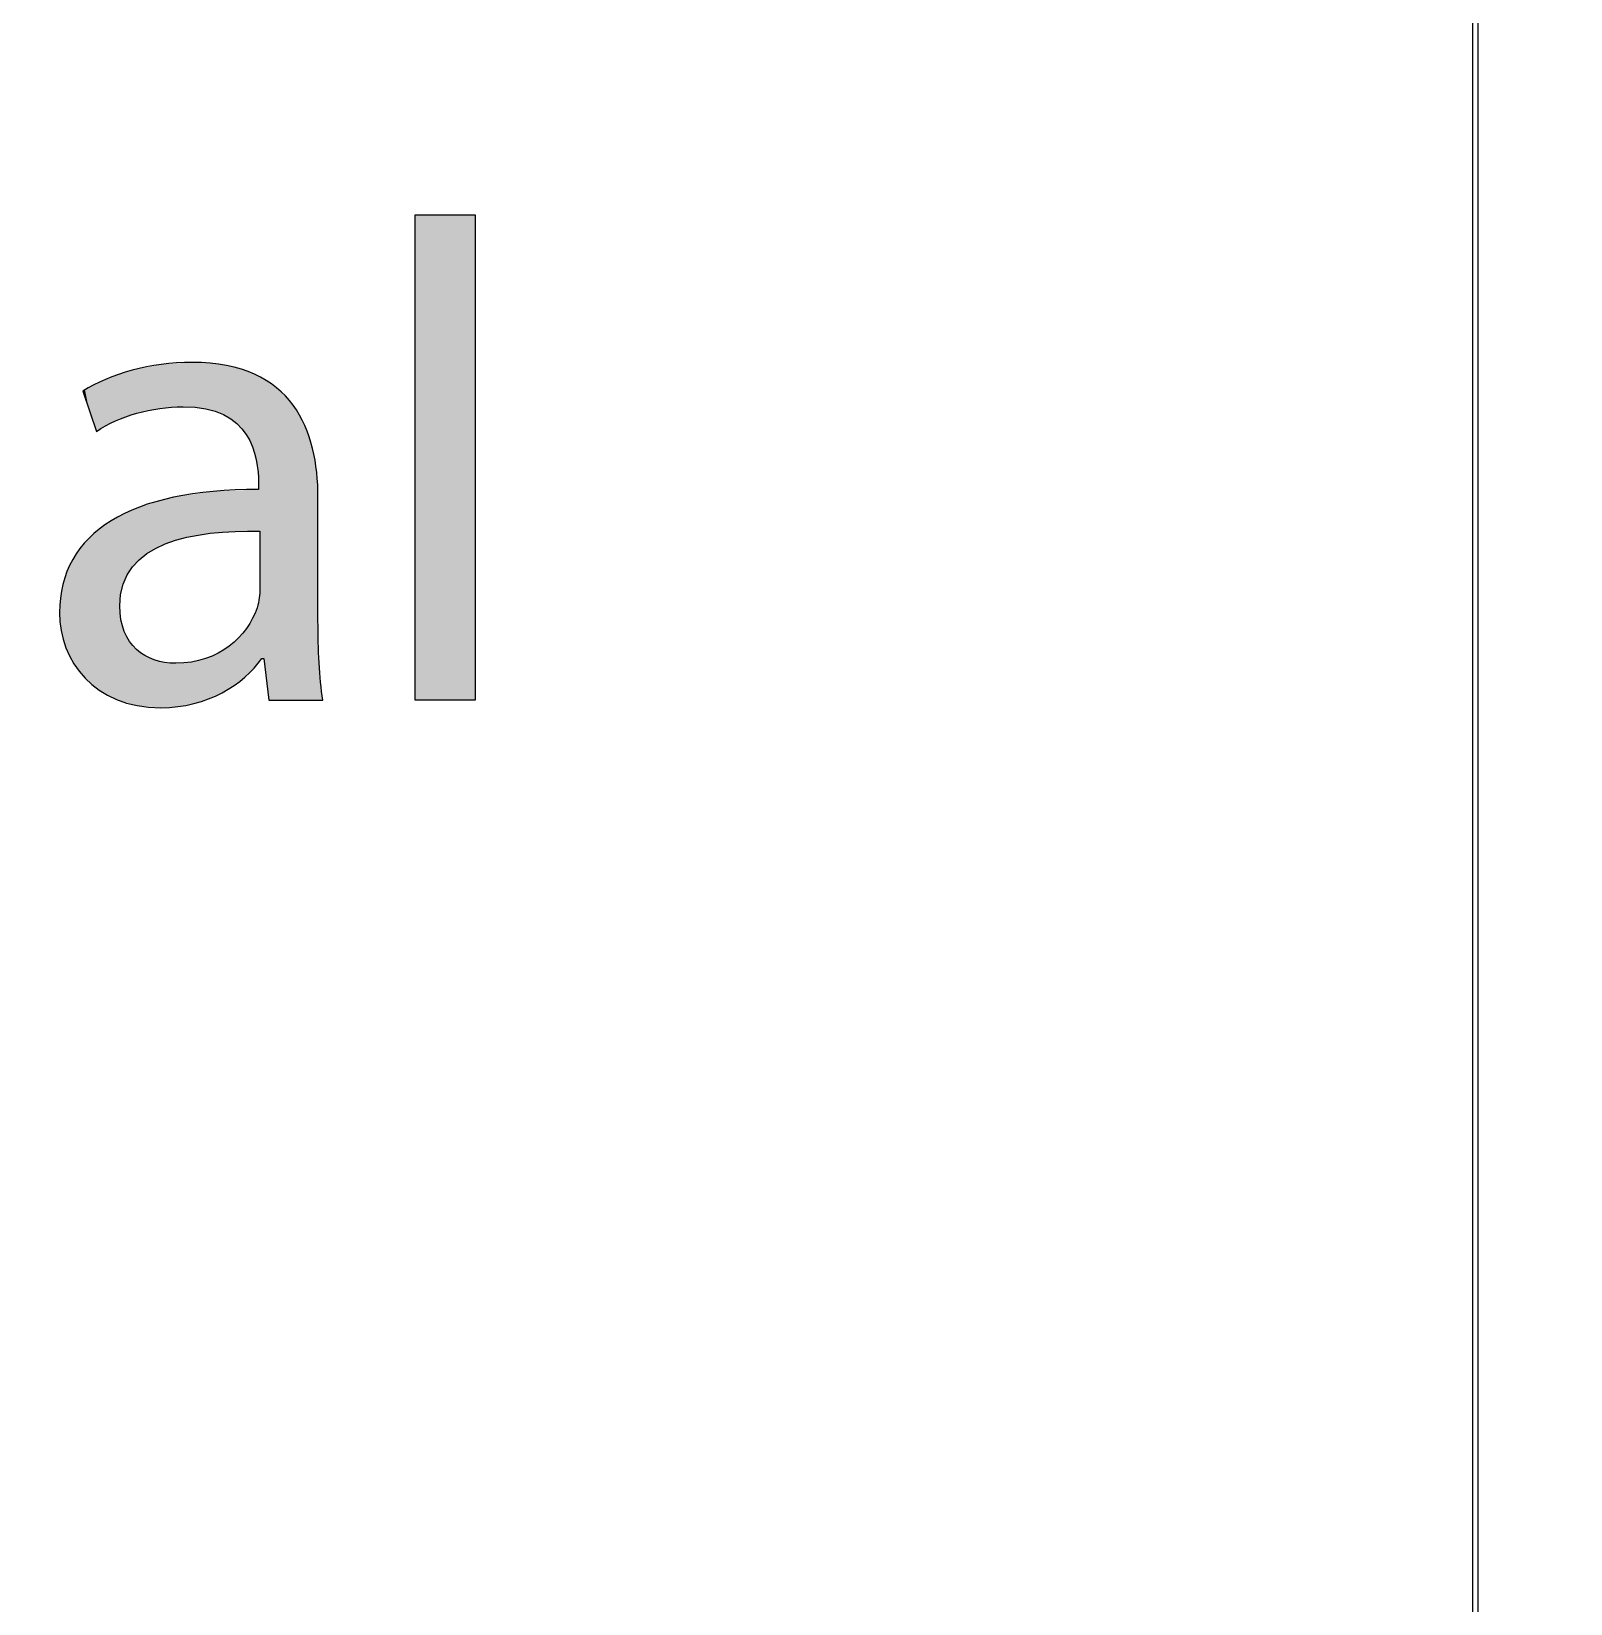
# Model space of a CAD drawing. Extents: x 0 to 360, y -268 to 0.
# Drawn here: x 284.66 to 291.41, y -181.36 to -174.47 of the extents above; entities that cross this region are included whole.
import ezdxf

# ---------------------------------------------------------------- set-up
doc = ezdxf.new("R2010")
doc.units = 0
doc.layers.add('LAYER_1', color=7, linetype='CONTINUOUS')

# ---------------------------------------------------------------- blocks, each defined once
blk = doc.blocks.new('*U273')
at = {"layer": 'LAYER_1', "color": 250}
for points in [[(285.2891, -176.1163), (285.2796, -175.9245), (285.2891, -175.9239)], [(285.2894, -176.1163), (285.2891, -175.9239), (285.2894, -175.9239)], [(285.299, -176.1156), (285.2894, -175.9239), (285.299, -175.9232)], [(285.3225, -176.114), (285.299, -175.9232), (285.3225, -175.9216)], [(285.3246, -176.1142), (285.3225, -175.9216), (285.3246, -175.9215)], [(285.3225, -176.114), (285.3225, -175.9216), (285.3246, -176.1142)], [(285.3377, -176.1153), (285.3246, -175.9215), (285.3377, -175.9206)], [(285.3246, -176.1142), (285.3246, -175.9215), (285.3377, -176.1153)], [(285.3582, -176.1171), (285.3377, -175.9206), (285.3582, -175.9192)], [(285.3377, -176.1153), (285.3377, -175.9206), (285.3582, -176.1171)], [(285.3617, -176.1174), (285.3582, -175.9192), (285.3617, -175.919)], [(285.3582, -176.1171), (285.3582, -175.9192), (285.3617, -176.1174)], [(285.3617, -176.1174), (285.3617, -175.919), (285.369, -176.118)], [(285.369, -176.118), (285.369, -175.9193), (285.3885, -176.1197)], [(285.3885, -176.1197), (285.3885, -175.9202), (285.3901, -176.1198)], [(285.3901, -176.1198), (285.3901, -175.9202), (285.4203, -176.1224)], [(285.4203, -176.1224), (285.4203, -175.9215), (285.4219, -176.1226)], [(285.4219, -176.1226), (285.4219, -175.9216), (285.4337, -176.1265)], [(285.4337, -176.1265), (285.4337, -175.9221), (285.4411, -176.1289)], [(285.4411, -176.1289), (285.4411, -175.9224), (285.4412, -176.129)], [(285.4412, -176.129), (285.4412, -175.9225), (285.4489, -176.1315)], [(285.4489, -176.1315), (285.4489, -175.9236), (285.454, -176.1332)], [(285.454, -176.1332), (285.454, -175.9243), (285.4757, -176.1404)], [(285.006, -176.1865), (284.9819, -175.9936), (285.006, -175.9854)], [(285.0252, -176.1759), (285.006, -175.9854), (285.0252, -175.9788)], [(285.0305, -176.174), (285.0252, -175.9788), (285.0305, -175.977)], [(285.0441, -176.1691), (285.0305, -175.977), (285.0441, -175.9723)], [(285.0454, -176.1686), (285.0441, -175.9723), (285.0454, -175.9719)], [(285.0478, -176.1677), (285.0454, -175.9719), (285.0478, -175.9711)], [(285.0492, -176.1672), (285.0478, -175.9711), (285.0492, -175.9706)], [(285.0555, -176.165), (285.0492, -175.9706), (285.0555, -175.9685)], [(285.0587, -176.1638), (285.0555, -175.9685), (285.0587, -175.9673)], [(285.0639, -176.1619), (285.0587, -175.9673), (285.0639, -175.9656)], [(285.0648, -176.1616), (285.0639, -175.9656), (285.0648, -175.9653)], [(285.0745, -176.1581), (285.0648, -175.9653), (285.0745, -175.9619)], [(285.0761, -176.1575), (285.0745, -175.9619), (285.0761, -175.9614)], [(285.087, -176.1536), (285.0761, -175.9614), (285.087, -175.9577)], [(285.0982, -176.1495), (285.087, -175.9577), (285.0982, -175.9538)], [(285.0996, -176.149), (285.0982, -175.9538), (285.0996, -175.9535)], [(285.1014, -176.1484), (285.0996, -175.9535), (285.1014, -175.9532)], [(285.1174, -176.1426), (285.1014, -175.9532), (285.1174, -175.95)], [(285.1189, -176.142), (285.1174, -175.95), (285.1189, -175.9497)], [(285.1204, -176.1417), (285.1189, -175.9497), (285.1204, -175.9494)], [(285.1286, -176.14), (285.1204, -175.9494), (285.1286, -175.9477)], [(285.13, -176.1397), (285.1286, -175.9477), (285.13, -175.9474)], [(285.1539, -176.1347), (285.13, -175.9474), (285.1539, -175.9426)], [(285.1626, -176.1329), (285.1539, -175.9426), (285.1626, -175.9409)], [(285.1955, -176.1261), (285.1626, -175.9409), (285.1955, -175.9343)], [(285.2011, -176.1249), (285.1955, -175.9343), (285.2011, -175.9332)], [(285.2192, -176.1211), (285.2011, -175.9332), (285.2192, -175.9295)], [(285.2239, -176.1208), (285.2192, -175.9295), (285.2239, -175.9286)], [(285.2263, -176.1206), (285.2239, -175.9286), (285.2263, -175.9281)], [(285.2411, -176.1196), (285.2263, -175.9281), (285.2411, -175.9271)], [(285.2434, -176.1195), (285.2411, -175.9271), (285.2434, -175.927)], [(285.2796, -176.1169), (285.2434, -175.927), (285.2796, -175.9245)], [(285.4757, -176.1404), (285.4757, -175.9273), (285.4928, -176.1461)], [(285.4928, -176.1461), (285.4928, -175.9297), (285.4993, -176.1482)], [(285.4993, -176.1482), (285.4993, -175.9306), (285.5129, -176.1573)], [(285.5129, -176.1573), (285.5129, -175.9326), (285.5242, -176.1648)], [(285.5242, -176.1648), (285.5242, -175.9354), (285.546, -176.1795)], [(285.546, -176.1795), (285.546, -175.9409), (285.5496, -176.1819)], [(285.5496, -176.1819), (285.5496, -175.9418), (285.5574, -176.1871)], [(285.5574, -176.1871), (285.5574, -175.9438), (285.5656, -176.1966)], [(285.5656, -176.1966), (285.5656, -175.9458), (285.5774, -176.2104)], [(285.5774, -176.2104), (285.5774, -175.9488), (285.5931, -176.2286)], [(285.5931, -176.2286), (285.5931, -175.9548), (285.5988, -176.2353)], [(285.5988, -176.2353), (285.5988, -175.957), (285.5998, -176.2373)], [(285.5998, -176.2373), (285.5998, -175.9573), (285.6264, -176.2893)], [(285.6264, -176.2893), (285.6264, -175.9674), (285.6268, -176.2906)], [(285.6268, -176.2906), (285.6268, -175.9676), (285.6337, -176.3144)], [(285.6337, -176.3144), (285.6337, -175.9702), (285.6352, -176.3193)], [(285.6352, -176.3193), (285.6352, -175.9708), (285.6427, -176.345)], [(285.6427, -176.345), (285.6427, -175.9748), (285.6463, -176.3824)], [(285.6463, -176.3824), (285.6463, -175.9767), (285.6525, -176.4468)], [(285.6766, -177.2173), (285.6766, -175.9928), (285.6864, -177.3035)], [(284.8917, -176.0731), (284.8822, -176.0449), (284.8917, -176.04)], [(284.9083, -176.122), (284.8917, -176.04), (284.9083, -176.0315)], [(284.8917, -176.0731), (284.8917, -176.04), (284.9083, -176.122)], [(284.9421, -176.2218), (284.9083, -176.0315), (284.9421, -176.0141)], [(284.9083, -176.122), (284.9083, -176.0315), (284.9421, -176.2218)], [(284.9538, -176.2153), (284.9421, -176.0141), (284.9538, -176.008)], [(284.9542, -176.2151), (284.9538, -176.008), (284.9542, -176.0078)], [(284.9819, -176.1998), (284.9542, -176.0078), (284.9819, -175.9936)], [(285.6864, -177.3035), (285.6864, -175.998), (285.6973, -177.4002)], [(285.1626, -176.7576), (285.1539, -176.5467), (285.1626, -176.5442)], [(285.1955, -176.7379), (285.1626, -176.5442), (285.1955, -176.5347)], [(285.2011, -176.7346), (285.1955, -176.5347), (285.2011, -176.5331)], [(285.2192, -176.7262), (285.2011, -176.5331), (285.2192, -176.5278)], [(285.2239, -176.7241), (285.2192, -176.5278), (285.2239, -176.5265)], [(285.2263, -176.7229), (285.2239, -176.5265), (285.2263, -176.5258)], [(285.2411, -176.7162), (285.2263, -176.5258), (285.2411, -176.5215)], [(285.2434, -176.7151), (285.2411, -176.5215), (285.2434, -176.5209)], [(285.2796, -176.7024), (285.2434, -176.5209), (285.2796, -176.5104)], [(285.2891, -176.6991), (285.2796, -176.5104), (285.2891, -176.509)], [(285.2894, -176.699), (285.2891, -176.509), (285.2894, -176.509)], [(285.299, -176.6964), (285.2894, -176.509), (285.299, -176.5075)], [(285.3225, -176.6902), (285.299, -176.5075), (285.3225, -176.5041)], [(285.3246, -176.6896), (285.3225, -176.5041), (285.3246, -176.5038)], [(285.3377, -176.6861), (285.3246, -176.5038), (285.3377, -176.5018)], [(285.3582, -176.682), (285.3377, -176.5018), (285.3582, -176.4988)], [(285.3617, -176.6813), (285.3582, -176.4988), (285.3617, -176.4983)], [(285.369, -176.6799), (285.3617, -176.4983), (285.369, -176.4972)], [(285.3885, -176.676), (285.369, -176.4972), (285.3885, -176.4943)], [(285.3901, -176.6758), (285.3885, -176.4943), (285.3901, -176.4941)], [(285.4203, -176.6715), (285.3901, -176.4941), (285.4203, -176.4896)], [(285.4219, -176.6713), (285.4203, -176.4896), (285.4219, -176.4894)], [(285.4337, -176.6696), (285.4219, -176.4894), (285.4337, -176.4876)], [(285.4411, -176.6686), (285.4337, -176.4876), (285.4411, -176.4866)], [(285.4412, -176.6686), (285.4411, -176.4866), (285.4412, -176.4865)], [(285.4489, -176.668), (285.4412, -176.4865), (285.4489, -176.4854)], [(285.454, -176.6676), (285.4489, -176.4854), (285.454, -176.4846)], [(285.4757, -176.666), (285.454, -176.4846), (285.4757, -176.4838)], [(285.4928, -176.6647), (285.4757, -176.4838), (285.4928, -176.4831)], [(285.4993, -176.6642), (285.4928, -176.4831), (285.4993, -176.4828)], [(285.5129, -176.6632), (285.4993, -176.4828), (285.5129, -176.4823)], [(285.5242, -176.6623), (285.5129, -176.4823), (285.5242, -176.4819)], [(285.546, -176.6607), (285.5242, -176.4819), (285.546, -176.481)], [(285.5496, -176.6604), (285.546, -176.481), (285.5496, -176.4808)], [(285.5574, -176.6604), (285.5496, -176.4808), (285.5574, -176.4805)], [(285.5656, -176.6603), (285.5574, -176.4805), (285.5656, -176.4802)], [(285.5774, -176.6602), (285.5656, -176.4802), (285.5774, -176.4797)], [(285.5931, -176.6601), (285.5774, -176.4797), (285.5931, -176.4791)], [(285.5988, -176.6601), (285.5931, -176.4791), (285.5988, -176.4789)], [(285.5998, -176.6601), (285.5988, -176.4789), (285.5998, -176.4788)], [(285.6264, -176.6599), (285.5998, -176.4788), (285.6264, -176.4778)], [(285.6268, -176.6599), (285.6264, -176.4778), (285.6268, -176.4778)], [(285.6337, -176.6598), (285.6268, -176.4778), (285.6337, -176.4775)], [(285.6352, -176.6598), (285.6337, -176.4775), (285.6352, -176.4774)], [(285.6427, -176.6598), (285.6352, -176.4774), (285.6427, -176.4771)], [(285.6463, -176.6598), (285.6427, -176.4771), (285.6463, -176.477)], [(285.6525, -176.6597), (285.6463, -176.477), (285.6525, -176.4767)], [(285.006, -177.3844), (284.9819, -176.6306), (285.006, -176.6138)], [(285.0252, -177.3947), (285.006, -176.6138), (285.0252, -176.6033)], [(285.006, -177.3844), (285.006, -176.6138), (285.0252, -177.3947)], [(285.0305, -177.3975), (285.0252, -176.6033), (285.0305, -176.6004)], [(285.0252, -177.3947), (285.0252, -176.6033), (285.0305, -177.3975)], [(285.0441, -177.4015), (285.0305, -176.6004), (285.0441, -176.593)], [(285.0305, -177.3975), (285.0305, -176.6004), (285.0441, -177.4015)], [(285.0454, -176.9689), (285.0441, -176.593), (285.0454, -176.5922)], [(285.0478, -176.9363), (285.0454, -176.5922), (285.0478, -176.5909)], [(285.0492, -176.9304), (285.0478, -176.5909), (285.0492, -176.5901)], [(285.0555, -176.9047), (285.0492, -176.5901), (285.0555, -176.5867)], [(285.0587, -176.8912), (285.0555, -176.5867), (285.0587, -176.585)], [(285.0639, -176.8792), (285.0587, -176.585), (285.0639, -176.5821)], [(285.0648, -176.8772), (285.0639, -176.5821), (285.0648, -176.5816)], [(285.0745, -176.8549), (285.0648, -176.5816), (285.0745, -176.5775)], [(285.0761, -176.8511), (285.0745, -176.5775), (285.0761, -176.5768)], [(285.087, -176.8347), (285.0761, -176.5768), (285.087, -176.5721)], [(285.0982, -176.8178), (285.087, -176.5721), (285.0982, -176.5673)], [(285.0996, -176.8156), (285.0982, -176.5673), (285.0996, -176.5667)], [(285.1014, -176.8138), (285.0996, -176.5667), (285.1014, -176.5659)], [(285.1174, -176.7966), (285.1014, -176.5659), (285.1174, -176.559)], [(285.1189, -176.795), (285.1174, -176.559), (285.1189, -176.5584)], [(285.1204, -176.7934), (285.1189, -176.5584), (285.1204, -176.5578)], [(285.1286, -176.7846), (285.1204, -176.5578), (285.1286, -176.5542)], [(285.13, -176.7835), (285.1286, -176.5542), (285.13, -176.5536)], [(285.1539, -176.7645), (285.13, -176.5536), (285.1539, -176.5467)], [(284.9421, -177.3463), (284.9083, -176.6906), (284.9421, -176.6606)], [(284.9538, -177.3562), (284.9421, -176.6606), (284.9538, -176.6502)], [(284.9421, -177.3463), (284.9421, -176.6606), (284.9538, -177.3562)], [(284.9542, -177.3566), (284.9538, -176.6502), (284.9542, -176.6499)], [(284.9538, -177.3562), (284.9538, -176.6502), (284.9542, -177.3566)], [(284.9819, -177.3714), (284.9542, -176.6499), (284.9819, -176.6306)], [(284.9542, -177.3566), (284.9542, -176.6499), (284.9819, -177.3714)], [(284.9819, -177.3714), (284.9819, -176.6306), (285.006, -177.3844)], [(284.8696, -177.2747), (284.843, -176.7754), (284.8696, -176.7351)], [(284.8822, -177.2911), (284.8696, -176.7351), (284.8822, -176.7206)], [(284.8696, -177.2747), (284.8696, -176.7351), (284.8822, -177.2911)], [(284.8917, -177.3034), (284.8822, -176.7206), (284.8917, -176.7097)], [(284.8822, -177.2911), (284.8822, -176.7206), (284.8917, -177.3034)], [(284.9083, -177.3175), (284.8917, -176.7097), (284.9083, -176.6906)], [(284.8917, -177.3034), (284.8917, -176.7097), (284.9083, -177.3175)], [(284.9083, -177.3175), (284.9083, -176.6906), (284.9421, -177.3463)], [(284.8376, -177.2296), (284.8126, -176.836), (284.8376, -176.7836)], [(284.843, -177.2405), (284.8376, -176.7836), (284.843, -176.7754)], [(284.8376, -177.2296), (284.8376, -176.7836), (284.843, -177.2405)], [(284.843, -177.2405), (284.843, -176.7754), (284.8696, -177.2747)], [(284.8082, -177.17), (284.7947, -176.8924), (284.8082, -176.8501)], [(284.8126, -177.1791), (284.8082, -176.8501), (284.8126, -176.836)], [(284.8082, -177.17), (284.8082, -176.8501), (284.8126, -177.1791)], [(284.8126, -177.1791), (284.8126, -176.836), (284.8376, -177.2296)], [(284.7838, -177.057), (284.7802, -177.0164), (284.7838, -176.9525)], [(284.7872, -177.0946), (284.7838, -176.9525), (284.7872, -176.9338)], [(284.7838, -177.057), (284.7838, -176.9525), (284.7872, -177.0946)], [(284.7947, -177.1215), (284.7872, -176.9338), (284.7947, -176.8924)], [(284.7872, -177.0946), (284.7872, -176.9338), (284.7947, -177.1215)], [(284.7947, -177.1215), (284.7947, -176.8924), (284.8082, -177.17)], [(285.6559, -177.2319), (285.6525, -176.9667), (285.6559, -176.9512)], [(285.6587, -177.2284), (285.6559, -176.9512), (285.6587, -176.9115)], [(285.0441, -177.4015), (285.0441, -176.9864), (285.0454, -177.4019)], [(285.0454, -177.4019), (285.0454, -177.0179), (285.0478, -177.4026)], [(285.6337, -177.2593), (285.6268, -177.0411), (285.6337, -177.0249)], [(285.6352, -177.2575), (285.6337, -177.0249), (285.6352, -177.0215)], [(285.6427, -177.2482), (285.6352, -177.0215), (285.6427, -177.0039)], [(285.6463, -177.2437), (285.6427, -177.0039), (285.6463, -176.9954)], [(285.6525, -177.236), (285.6463, -176.9954), (285.6525, -176.9667)], [(285.0478, -177.4026), (285.0478, -177.0365), (285.0492, -177.403)], [(285.0492, -177.403), (285.0492, -177.0472), (285.0555, -177.4048)], [(285.0555, -177.4048), (285.0555, -177.0743), (285.0587, -177.4057)], [(285.0587, -177.4057), (285.0587, -177.0838), (285.0639, -177.4073)], [(285.5931, -177.2991), (285.5774, -177.1121), (285.5931, -177.0933)], [(285.5988, -177.2935), (285.5931, -177.0933), (285.5988, -177.0864)], [(285.5998, -177.2925), (285.5988, -177.0864), (285.5998, -177.0852)], [(285.6264, -177.2665), (285.5998, -177.0852), (285.6264, -177.0418)], [(285.6268, -177.2661), (285.6264, -177.0418), (285.6268, -177.0411)], [(285.0639, -177.4073), (285.0639, -177.0992), (285.0648, -177.4075)], [(285.0648, -177.4075), (285.0648, -177.1011), (285.0745, -177.4104)], [(285.0745, -177.4104), (285.0745, -177.1219), (285.0761, -177.4109)], [(285.0761, -177.4109), (285.0761, -177.1247), (285.087, -177.414)], [(285.087, -177.414), (285.087, -177.1426), (285.0982, -177.4173)], [(285.0982, -177.4173), (285.0982, -177.157), (285.0996, -177.4177)], [(285.0996, -177.4177), (285.0996, -177.1589), (285.1014, -177.4182)], [(285.1014, -177.4182), (285.1014, -177.1611), (285.1174, -177.4229)], [(285.5242, -177.3489), (285.5129, -177.1702), (285.5242, -177.163)], [(285.546, -177.3357), (285.5242, -177.163), (285.546, -177.1436)], [(285.5496, -177.3329), (285.546, -177.1436), (285.5496, -177.1404)], [(285.5574, -177.3268), (285.5496, -177.1404), (285.5574, -177.1336)], [(285.5656, -177.3205), (285.5574, -177.1336), (285.5656, -177.1263)], [(285.5774, -177.3113), (285.5656, -177.1263), (285.5774, -177.1121)], [(285.1174, -177.4229), (285.1174, -177.1776), (285.1189, -177.4233)], [(285.1189, -177.4233), (285.1189, -177.1787), (285.1204, -177.4238)], [(285.1204, -177.4238), (285.1204, -177.1798), (285.1286, -177.4245)], [(285.1286, -177.4245), (285.1286, -177.1859), (285.13, -177.4247)], [(285.13, -177.4247), (285.13, -177.1869), (285.1539, -177.4268)], [(285.1539, -177.4268), (285.1539, -177.2045), (285.1626, -177.4276)], [(285.1626, -177.4276), (285.1626, -177.2084), (285.1955, -177.4305)], [(285.1955, -177.4305), (285.1955, -177.2234), (285.2011, -177.431)], [(285.2011, -177.431), (285.2011, -177.2247), (285.2192, -177.4327)], [(285.2192, -177.4327), (285.2192, -177.2292), (285.2239, -177.4331)], [(285.3582, -177.4174), (285.3377, -177.2353), (285.3582, -177.2329)], [(285.3617, -177.4168), (285.3582, -177.2329), (285.3617, -177.2322)], [(285.369, -177.4154), (285.3617, -177.2322), (285.369, -177.2307)], [(285.3885, -177.4092), (285.369, -177.2307), (285.3885, -177.2267)], [(285.3901, -177.4087), (285.3885, -177.2267), (285.3901, -177.2264)], [(285.4203, -177.3991), (285.3901, -177.2264), (285.4203, -177.2176)], [(285.4219, -177.3986), (285.4203, -177.2176), (285.4219, -177.217)], [(285.4337, -177.3949), (285.4219, -177.217), (285.4337, -177.2125)], [(285.4411, -177.3915), (285.4337, -177.2125), (285.4411, -177.2097)], [(285.4412, -177.3915), (285.4411, -177.2097), (285.4412, -177.2097)], [(285.4489, -177.388), (285.4412, -177.2097), (285.4489, -177.2067)], [(285.454, -177.3856), (285.4489, -177.2067), (285.454, -177.2043)], [(285.4757, -177.3757), (285.454, -177.2043), (285.4757, -177.1939)], [(285.4928, -177.3679), (285.4757, -177.1939), (285.4928, -177.1829)], [(285.4993, -177.364), (285.4928, -177.1829), (285.4993, -177.1788)], [(285.5129, -177.3558), (285.4993, -177.1788), (285.5129, -177.1702)], [(285.299, -177.4285), (285.2894, -177.2383), (285.299, -177.2379)], [(285.3225, -177.4241), (285.299, -177.2379), (285.3225, -177.237)], [(285.3246, -177.4237), (285.3225, -177.237), (285.3246, -177.2369)], [(285.3377, -177.4213), (285.3246, -177.2369), (285.3377, -177.2353)]]:
    blk.add_solid(points, dxfattribs=at)
at = {"layer": 'LAYER_1', "color": 250, "extrusion": (0, 0, -1)}
for points in [[(-285.2891, -176.1163), (-285.2891, -175.9239), (-285.2894, -176.1163)], [(-285.2894, -176.1163), (-285.2894, -175.9239), (-285.299, -176.1156)], [(-285.299, -176.1156), (-285.299, -175.9232), (-285.3225, -176.114)], [(-285.369, -176.118), (-285.3617, -175.919), (-285.369, -175.9193)], [(-285.3885, -176.1197), (-285.369, -175.9193), (-285.3885, -175.9202)], [(-285.3901, -176.1198), (-285.3885, -175.9202), (-285.3901, -175.9202)], [(-285.4203, -176.1224), (-285.3901, -175.9202), (-285.4203, -175.9215)], [(-285.4219, -176.1226), (-285.4203, -175.9215), (-285.4219, -175.9216)], [(-285.4337, -176.1265), (-285.4219, -175.9216), (-285.4337, -175.9221)], [(-285.4411, -176.1289), (-285.4337, -175.9221), (-285.4411, -175.9224)], [(-285.4412, -176.129), (-285.4411, -175.9224), (-285.4412, -175.9225)], [(-285.4489, -176.1315), (-285.4412, -175.9225), (-285.4489, -175.9236)], [(-285.454, -176.1332), (-285.4489, -175.9236), (-285.454, -175.9243)], [(-285.4757, -176.1404), (-285.454, -175.9243), (-285.4757, -175.9273)], [(-285.006, -176.1865), (-285.006, -175.9854), (-285.0252, -176.1759)], [(-285.0252, -176.1759), (-285.0252, -175.9788), (-285.0305, -176.174)], [(-285.0305, -176.174), (-285.0305, -175.977), (-285.0441, -176.1691)], [(-285.0441, -176.1691), (-285.0441, -175.9723), (-285.0454, -176.1686)], [(-285.0454, -176.1686), (-285.0454, -175.9719), (-285.0478, -176.1677)], [(-285.0478, -176.1677), (-285.0478, -175.9711), (-285.0492, -176.1672)], [(-285.0492, -176.1672), (-285.0492, -175.9706), (-285.0555, -176.165)], [(-285.0555, -176.165), (-285.0555, -175.9685), (-285.0587, -176.1638)], [(-285.0587, -176.1638), (-285.0587, -175.9673), (-285.0639, -176.1619)], [(-285.0639, -176.1619), (-285.0639, -175.9656), (-285.0648, -176.1616)], [(-285.0648, -176.1616), (-285.0648, -175.9653), (-285.0745, -176.1581)], [(-285.0745, -176.1581), (-285.0745, -175.9619), (-285.0761, -176.1575)], [(-285.0761, -176.1575), (-285.0761, -175.9614), (-285.087, -176.1536)], [(-285.087, -176.1536), (-285.087, -175.9577), (-285.0982, -176.1495)], [(-285.0982, -176.1495), (-285.0982, -175.9538), (-285.0996, -176.149)], [(-285.0996, -176.149), (-285.0996, -175.9535), (-285.1014, -176.1484)], [(-285.1014, -176.1484), (-285.1014, -175.9532), (-285.1174, -176.1426)], [(-285.1174, -176.1426), (-285.1174, -175.95), (-285.1189, -176.142)], [(-285.1189, -176.142), (-285.1189, -175.9497), (-285.1204, -176.1417)], [(-285.1204, -176.1417), (-285.1204, -175.9494), (-285.1286, -176.14)], [(-285.1286, -176.14), (-285.1286, -175.9477), (-285.13, -176.1397)], [(-285.13, -176.1397), (-285.13, -175.9474), (-285.1539, -176.1347)], [(-285.1539, -176.1347), (-285.1539, -175.9426), (-285.1626, -176.1329)], [(-285.1626, -176.1329), (-285.1626, -175.9409), (-285.1955, -176.1261)], [(-285.1955, -176.1261), (-285.1955, -175.9343), (-285.2011, -176.1249)], [(-285.2011, -176.1249), (-285.2011, -175.9332), (-285.2192, -176.1211)], [(-285.2192, -176.1211), (-285.2192, -175.9295), (-285.2239, -176.1208)], [(-285.2239, -176.1208), (-285.2239, -175.9286), (-285.2263, -176.1206)], [(-285.2263, -176.1206), (-285.2263, -175.9281), (-285.2411, -176.1196)], [(-285.2411, -176.1196), (-285.2411, -175.9271), (-285.2434, -176.1195)], [(-285.2434, -176.1195), (-285.2434, -175.927), (-285.2796, -176.1169)], [(-285.2796, -176.1169), (-285.2796, -175.9245), (-285.2891, -176.1163)], [(-285.4928, -176.1461), (-285.4757, -175.9273), (-285.4928, -175.9297)], [(-285.4993, -176.1482), (-285.4928, -175.9297), (-285.4993, -175.9306)], [(-285.5129, -176.1573), (-285.4993, -175.9306), (-285.5129, -175.9326)], [(-285.5242, -176.1648), (-285.5129, -175.9326), (-285.5242, -175.9354)], [(-285.546, -176.1795), (-285.5242, -175.9354), (-285.546, -175.9409)], [(-285.5496, -176.1819), (-285.546, -175.9409), (-285.5496, -175.9418)], [(-285.5574, -176.1871), (-285.5496, -175.9418), (-285.5574, -175.9438)], [(-285.5656, -176.1966), (-285.5574, -175.9438), (-285.5656, -175.9458)], [(-285.5774, -176.2104), (-285.5656, -175.9458), (-285.5774, -175.9488)], [(-285.5931, -176.2286), (-285.5774, -175.9488), (-285.5931, -175.9548)], [(-285.5988, -176.2353), (-285.5931, -175.9548), (-285.5988, -175.957)], [(-285.5998, -176.2373), (-285.5988, -175.957), (-285.5998, -175.9573)], [(-285.6264, -176.2893), (-285.5998, -175.9573), (-285.6264, -175.9674)], [(-285.6268, -176.2906), (-285.6264, -175.9674), (-285.6268, -175.9676)], [(-285.6337, -176.3144), (-285.6268, -175.9676), (-285.6337, -175.9702)], [(-285.6352, -176.3193), (-285.6337, -175.9702), (-285.6352, -175.9708)], [(-285.6427, -176.345), (-285.6352, -175.9708), (-285.6427, -175.9748)], [(-285.6463, -176.3824), (-285.6427, -175.9748), (-285.6463, -175.9767)], [(-285.6525, -176.4468), (-285.6463, -175.9767), (-285.6525, -175.98)], [(-285.6525, -176.6597), (-285.6525, -175.98), (-285.6559, -176.6597)], [(-285.6559, -176.6597), (-285.6525, -175.98), (-285.6559, -175.9818)], [(-285.6559, -176.6597), (-285.6559, -175.9818), (-285.6587, -176.6597)], [(-285.6587, -176.6597), (-285.6559, -175.9818), (-285.6587, -175.9833)], [(-285.6587, -177.2284), (-285.6587, -175.9833), (-285.6677, -177.2173)], [(-285.6677, -177.2173), (-285.6587, -175.9833), (-285.6677, -175.9881)], [(-285.6677, -177.2173), (-285.6677, -175.9881), (-285.6766, -177.2173)], [(-285.6766, -177.2173), (-285.6677, -175.9881), (-285.6766, -175.9928)], [(-285.6864, -177.3035), (-285.6766, -175.9928), (-285.6864, -175.998)], [(-284.9421, -176.2218), (-284.9421, -176.0141), (-284.9538, -176.2153)], [(-284.9538, -176.2153), (-284.9538, -176.008), (-284.9542, -176.2151)], [(-284.9542, -176.2151), (-284.9542, -176.0078), (-284.9819, -176.1998)], [(-284.9819, -176.1998), (-284.9819, -175.9936), (-285.006, -176.1865)], [(-285.6973, -177.4002), (-285.6864, -175.998), (-285.6973, -176.0058)], [(-285.6973, -177.4002), (-285.6973, -176.0058), (-285.7314, -177.4002)], [(-285.7314, -177.4002), (-285.6973, -176.0058), (-285.7314, -176.03)], [(-285.7314, -177.4002), (-285.7314, -176.03), (-285.7705, -177.4002)], [(-285.7705, -177.4002), (-285.7314, -176.03), (-285.7705, -176.0663)], [(-285.7705, -177.4002), (-285.7705, -176.0663), (-285.8041, -177.4002)], [(-285.8041, -177.4002), (-285.7705, -176.0663), (-285.8041, -176.1064)], [(-285.8041, -177.4002), (-285.8041, -176.1064), (-285.856, -177.4002)], [(-285.856, -177.4002), (-285.8041, -176.1064), (-285.856, -176.1963)], [(-285.856, -177.4002), (-285.856, -176.1963), (-285.8898, -177.4002)], [(-285.8898, -177.4002), (-285.856, -176.1963), (-285.8898, -176.2959)], [(-285.8898, -177.4002), (-285.8898, -176.2959), (-285.9081, -177.4002)], [(-285.9081, -177.4002), (-285.8898, -176.2959), (-285.9081, -176.4016)], [(-285.9081, -177.4002), (-285.9081, -176.4016), (-285.9136, -177.4002)], [(-285.9136, -177.4002), (-285.9081, -176.4016), (-285.9136, -176.5096)], [(-285.1626, -176.7576), (-285.1626, -176.5442), (-285.1955, -176.7379)], [(-285.1955, -176.7379), (-285.1955, -176.5347), (-285.2011, -176.7346)], [(-285.2011, -176.7346), (-285.2011, -176.5331), (-285.2192, -176.7262)], [(-285.2192, -176.7262), (-285.2192, -176.5278), (-285.2239, -176.7241)], [(-285.2239, -176.7241), (-285.2239, -176.5265), (-285.2263, -176.7229)], [(-285.2263, -176.7229), (-285.2263, -176.5258), (-285.2411, -176.7162)], [(-285.2411, -176.7162), (-285.2411, -176.5215), (-285.2434, -176.7151)], [(-285.2434, -176.7151), (-285.2434, -176.5209), (-285.2796, -176.7024)], [(-285.2796, -176.7024), (-285.2796, -176.5104), (-285.2891, -176.6991)], [(-285.2891, -176.6991), (-285.2891, -176.509), (-285.2894, -176.699)], [(-285.2894, -176.699), (-285.2894, -176.509), (-285.299, -176.6964)], [(-285.299, -176.6964), (-285.299, -176.5075), (-285.3225, -176.6902)], [(-285.3225, -176.6902), (-285.3225, -176.5041), (-285.3246, -176.6896)], [(-285.3246, -176.6896), (-285.3246, -176.5038), (-285.3377, -176.6861)], [(-285.3377, -176.6861), (-285.3377, -176.5018), (-285.3582, -176.682)], [(-285.3582, -176.682), (-285.3582, -176.4988), (-285.3617, -176.6813)], [(-285.3617, -176.6813), (-285.3617, -176.4983), (-285.369, -176.6799)], [(-285.369, -176.6799), (-285.369, -176.4972), (-285.3885, -176.676)], [(-285.3885, -176.676), (-285.3885, -176.4943), (-285.3901, -176.6758)], [(-285.3901, -176.6758), (-285.3901, -176.4941), (-285.4203, -176.6715)], [(-285.4203, -176.6715), (-285.4203, -176.4896), (-285.4219, -176.6713)], [(-285.4219, -176.6713), (-285.4219, -176.4894), (-285.4337, -176.6696)], [(-285.4337, -176.6696), (-285.4337, -176.4876), (-285.4411, -176.6686)], [(-285.4411, -176.6686), (-285.4411, -176.4866), (-285.4412, -176.6686)], [(-285.4412, -176.6686), (-285.4412, -176.4865), (-285.4489, -176.668)], [(-285.4489, -176.668), (-285.4489, -176.4854), (-285.454, -176.6676)], [(-285.454, -176.6676), (-285.454, -176.4846), (-285.4757, -176.666)], [(-285.4757, -176.666), (-285.4757, -176.4838), (-285.4928, -176.6647)], [(-285.4928, -176.6647), (-285.4928, -176.4831), (-285.4993, -176.6642)], [(-285.4993, -176.6642), (-285.4993, -176.4828), (-285.5129, -176.6632)], [(-285.5129, -176.6632), (-285.5129, -176.4823), (-285.5242, -176.6623)], [(-285.5242, -176.6623), (-285.5242, -176.4819), (-285.546, -176.6607)], [(-285.546, -176.6607), (-285.546, -176.481), (-285.5496, -176.6604)], [(-285.5496, -176.6604), (-285.5496, -176.4808), (-285.5574, -176.6604)], [(-285.5574, -176.6604), (-285.5574, -176.4805), (-285.5656, -176.6603)], [(-285.5656, -176.6603), (-285.5656, -176.4802), (-285.5774, -176.6602)], [(-285.5774, -176.6602), (-285.5774, -176.4797), (-285.5931, -176.6601)], [(-285.5931, -176.6601), (-285.5931, -176.4791), (-285.5988, -176.6601)], [(-285.5988, -176.6601), (-285.5988, -176.4789), (-285.5998, -176.6601)], [(-285.5998, -176.6601), (-285.5998, -176.4788), (-285.6264, -176.6599)], [(-285.6264, -176.6599), (-285.6264, -176.4778), (-285.6268, -176.6599)], [(-285.6268, -176.6599), (-285.6268, -176.4778), (-285.6337, -176.6598)], [(-285.6337, -176.6598), (-285.6337, -176.4775), (-285.6352, -176.6598)], [(-285.6352, -176.6598), (-285.6352, -176.4774), (-285.6427, -176.6598)], [(-285.6427, -176.6598), (-285.6427, -176.4771), (-285.6463, -176.6598)], [(-285.6463, -176.6598), (-285.6463, -176.477), (-285.6525, -176.6597)], [(-285.0441, -176.9864), (-285.0441, -176.593), (-285.0454, -176.9689)], [(-285.0454, -176.9689), (-285.0454, -176.5922), (-285.0478, -176.9363)], [(-285.0478, -176.9363), (-285.0478, -176.5909), (-285.0492, -176.9304)], [(-285.0492, -176.9304), (-285.0492, -176.5901), (-285.0555, -176.9047)], [(-285.0555, -176.9047), (-285.0555, -176.5867), (-285.0587, -176.8912)], [(-285.0587, -176.8912), (-285.0587, -176.585), (-285.0639, -176.8792)], [(-285.0639, -176.8792), (-285.0639, -176.5821), (-285.0648, -176.8772)], [(-285.0648, -176.8772), (-285.0648, -176.5816), (-285.0745, -176.8549)], [(-285.0745, -176.8549), (-285.0745, -176.5775), (-285.0761, -176.8511)], [(-285.0761, -176.8511), (-285.0761, -176.5768), (-285.087, -176.8347)], [(-285.087, -176.8347), (-285.087, -176.5721), (-285.0982, -176.8178)], [(-285.0982, -176.8178), (-285.0982, -176.5673), (-285.0996, -176.8156)], [(-285.0996, -176.8156), (-285.0996, -176.5667), (-285.1014, -176.8138)], [(-285.1014, -176.8138), (-285.1014, -176.5659), (-285.1174, -176.7966)], [(-285.1174, -176.7966), (-285.1174, -176.559), (-285.1189, -176.795)], [(-285.1189, -176.795), (-285.1189, -176.5584), (-285.1204, -176.7934)], [(-285.1204, -176.7934), (-285.1204, -176.5578), (-285.1286, -176.7846)], [(-285.1286, -176.7846), (-285.1286, -176.5542), (-285.13, -176.7835)], [(-285.13, -176.7835), (-285.13, -176.5536), (-285.1539, -176.7645)], [(-285.1539, -176.7645), (-285.1539, -176.5467), (-285.1626, -176.7576)], [(-285.6559, -177.2319), (-285.6559, -176.9512), (-285.6587, -177.2284)], [(-285.0454, -177.4019), (-285.0441, -176.9864), (-285.0454, -177.0179)], [(-285.0478, -177.4026), (-285.0454, -177.0179), (-285.0478, -177.0365)], [(-285.6337, -177.2593), (-285.6337, -177.0249), (-285.6352, -177.2575)], [(-285.6352, -177.2575), (-285.6352, -177.0215), (-285.6427, -177.2482)], [(-285.6427, -177.2482), (-285.6427, -177.0039), (-285.6463, -177.2437)], [(-285.6463, -177.2437), (-285.6463, -176.9954), (-285.6525, -177.236)], [(-285.6525, -177.236), (-285.6525, -176.9667), (-285.6559, -177.2319)], [(-285.0492, -177.403), (-285.0478, -177.0365), (-285.0492, -177.0472)], [(-285.0555, -177.4048), (-285.0492, -177.0472), (-285.0555, -177.0743)], [(-285.0587, -177.4057), (-285.0555, -177.0743), (-285.0587, -177.0838)], [(-285.0639, -177.4073), (-285.0587, -177.0838), (-285.0639, -177.0992)], [(-285.5931, -177.2991), (-285.5931, -177.0933), (-285.5988, -177.2935)], [(-285.5988, -177.2935), (-285.5988, -177.0864), (-285.5998, -177.2925)], [(-285.5998, -177.2925), (-285.5998, -177.0852), (-285.6264, -177.2665)], [(-285.6264, -177.2665), (-285.6264, -177.0418), (-285.6268, -177.2661)], [(-285.6268, -177.2661), (-285.6268, -177.0411), (-285.6337, -177.2593)], [(-285.9136, -177.4002), (-285.9136, -177.0524), (-285.9183, -177.4002)], [(-285.9183, -177.4002), (-285.9136, -177.0524), (-285.9183, -177.2364)], [(-285.0648, -177.4075), (-285.0639, -177.0992), (-285.0648, -177.1011)], [(-285.0745, -177.4104), (-285.0648, -177.1011), (-285.0745, -177.1219)], [(-285.0761, -177.4109), (-285.0745, -177.1219), (-285.0761, -177.1247)], [(-285.087, -177.414), (-285.0761, -177.1247), (-285.087, -177.1426)], [(-285.0982, -177.4173), (-285.087, -177.1426), (-285.0982, -177.157)], [(-285.0996, -177.4177), (-285.0982, -177.157), (-285.0996, -177.1589)], [(-285.1014, -177.4182), (-285.0996, -177.1589), (-285.1014, -177.1611)], [(-285.1174, -177.4229), (-285.1014, -177.1611), (-285.1174, -177.1776)], [(-285.5242, -177.3489), (-285.5242, -177.163), (-285.546, -177.3357)], [(-285.546, -177.3357), (-285.546, -177.1436), (-285.5496, -177.3329)], [(-285.5496, -177.3329), (-285.5496, -177.1404), (-285.5574, -177.3268)], [(-285.5574, -177.3268), (-285.5574, -177.1336), (-285.5656, -177.3205)], [(-285.5656, -177.3205), (-285.5656, -177.1263), (-285.5774, -177.3113)], [(-285.5774, -177.3113), (-285.5774, -177.1121), (-285.5931, -177.2991)], [(-285.1189, -177.4233), (-285.1174, -177.1776), (-285.1189, -177.1787)], [(-285.1204, -177.4238), (-285.1189, -177.1787), (-285.1204, -177.1798)], [(-285.1286, -177.4245), (-285.1204, -177.1798), (-285.1286, -177.1859)], [(-285.13, -177.4247), (-285.1286, -177.1859), (-285.13, -177.1869)], [(-285.1539, -177.4268), (-285.13, -177.1869), (-285.1539, -177.2045)], [(-285.1626, -177.4276), (-285.1539, -177.2045), (-285.1626, -177.2084)], [(-285.1955, -177.4305), (-285.1626, -177.2084), (-285.1955, -177.2234)], [(-285.2011, -177.431), (-285.1955, -177.2234), (-285.2011, -177.2247)], [(-285.2192, -177.4327), (-285.2011, -177.2247), (-285.2192, -177.2292)], [(-285.2239, -177.4331), (-285.2192, -177.2292), (-285.2239, -177.2304)], [(-285.2239, -177.4331), (-285.2239, -177.2304), (-285.2263, -177.4329)], [(-285.2263, -177.4329), (-285.2239, -177.2304), (-285.2263, -177.231)], [(-285.2263, -177.4329), (-285.2263, -177.231), (-285.2411, -177.432)], [(-285.2411, -177.432), (-285.2263, -177.231), (-285.2411, -177.2346)], [(-285.3582, -177.4174), (-285.3582, -177.2329), (-285.3617, -177.4168)], [(-285.3617, -177.4168), (-285.3617, -177.2322), (-285.369, -177.4154)], [(-285.369, -177.4154), (-285.369, -177.2307), (-285.3885, -177.4092)], [(-285.3885, -177.4092), (-285.3885, -177.2267), (-285.3901, -177.4087)], [(-285.3901, -177.4087), (-285.3901, -177.2264), (-285.4203, -177.3991)], [(-285.4203, -177.3991), (-285.4203, -177.2176), (-285.4219, -177.3986)], [(-285.4219, -177.3986), (-285.4219, -177.217), (-285.4337, -177.3949)], [(-285.4337, -177.3949), (-285.4337, -177.2125), (-285.4411, -177.3915)], [(-285.4411, -177.3915), (-285.4411, -177.2097), (-285.4412, -177.3915)], [(-285.4412, -177.3915), (-285.4412, -177.2097), (-285.4489, -177.388)], [(-285.4489, -177.388), (-285.4489, -177.2067), (-285.454, -177.3856)], [(-285.454, -177.3856), (-285.454, -177.2043), (-285.4757, -177.3757)], [(-285.4757, -177.3757), (-285.4757, -177.1939), (-285.4928, -177.3679)], [(-285.4928, -177.3679), (-285.4928, -177.1829), (-285.4993, -177.364)], [(-285.4993, -177.364), (-285.4993, -177.1788), (-285.5129, -177.3558)], [(-285.5129, -177.3558), (-285.5129, -177.1702), (-285.5242, -177.3489)], [(-285.2411, -177.432), (-285.2411, -177.2346), (-285.2434, -177.4319)], [(-285.2434, -177.4319), (-285.2411, -177.2346), (-285.2434, -177.2348)], [(-285.2434, -177.4319), (-285.2434, -177.2348), (-285.2796, -177.4297)], [(-285.2796, -177.4297), (-285.2434, -177.2348), (-285.2796, -177.2375)], [(-285.2796, -177.4297), (-285.2796, -177.2375), (-285.2891, -177.4291)], [(-285.2891, -177.4291), (-285.2796, -177.2375), (-285.2891, -177.2383)], [(-285.2891, -177.4291), (-285.2891, -177.2383), (-285.2894, -177.4291)], [(-285.2894, -177.4291), (-285.2891, -177.2383), (-285.2894, -177.2383)], [(-285.2894, -177.4291), (-285.2894, -177.2383), (-285.299, -177.4285)], [(-285.299, -177.4285), (-285.299, -177.2379), (-285.3225, -177.4241)], [(-285.3225, -177.4241), (-285.3225, -177.237), (-285.3246, -177.4237)], [(-285.3246, -177.4237), (-285.3246, -177.2369), (-285.3377, -177.4213)], [(-285.3377, -177.4213), (-285.3377, -177.2353), (-285.3582, -177.4174)], [(-285.9183, -177.4002), (-285.9183, -177.2364), (-285.9343, -177.4002)]]:
    blk.add_solid(points, dxfattribs=at)
blk = doc.blocks.new('*U274')
at = {"layer": 'LAYER_1', "color": 250, "extrusion": (0, 0, -1)}
for points in [[(-286.3395, -177.4002), (-286.3395, -175.2715), (-286.6034, -177.4002)], [(-286.6034, -177.4002), (-286.3395, -175.2715), (-286.6034, -175.2715)]]:
    blk.add_solid(points, dxfattribs=at)
blk = doc.blocks.new('BLOCK_31')
at = {"layer": 'LAYER_1'}
blk.add_lwpolyline([(286.3395, -175.2715), (286.6034, -175.2715), (286.6034, -177.4002), (286.3395, -177.4002), (286.3395, -175.2715)], dxfattribs=at)
for points, knots in [([(285.9136, -177.0524), (285.9136, -177.1783), (285.9192, -177.3013), (285.9343, -177.4002), (285.9343, -177.4002), (285.6973, -177.4002), (285.6973, -177.4002), (285.6973, -177.4002), (285.6766, -177.2173), (285.6766, -177.2173), (285.6766, -177.2173), (285.6677, -177.2173), (285.6677, -177.2173), (285.5864, -177.3313), (285.4306, -177.4331), (285.2239, -177.4331), (284.9297, -177.4331), (284.7802, -177.2262), (284.7802, -177.0164), (284.7802, -176.6655), (285.0916, -176.4736), (285.6525, -176.4767), (285.6525, -176.4767), (285.6525, -176.4468), (285.6525, -176.4468), (285.6525, -176.3298), (285.6194, -176.1109), (285.3225, -176.114), (285.1847, -176.114), (285.0441, -176.1529), (284.9421, -176.2218), (284.9421, -176.2218), (284.8822, -176.0449), (284.8822, -176.0449), (285.0021, -175.97), (285.1785, -175.919), (285.3617, -175.919), (285.8055, -175.919), (285.9136, -176.2218), (285.9136, -176.5096), (285.9136, -176.5096), (285.9136, -177.0524), (285.9136, -177.0524)], [0, 0, 0, 0, 1, 1, 1, 2, 2, 2, 3, 3, 3, 4, 4, 4, 5, 5, 5, 6, 6, 6, 7, 7, 7, 8, 8, 8, 9, 9, 9, 10, 10, 10, 11, 11, 11, 12, 12, 12, 13, 13, 13, 14, 14, 14, 14]), ([(285.6587, -176.6597), (285.3707, -176.6536), (285.0441, -176.7046), (285.0441, -176.9864), (285.0441, -177.1604), (285.1578, -177.2383), (285.2894, -177.2383), (285.4816, -177.2383), (285.6043, -177.1184), (285.6463, -176.9954), (285.6553, -176.9654), (285.6587, -176.9355), (285.6587, -176.9115), (285.6587, -176.9115), (285.6587, -176.6597), (285.6587, -176.6597)], [0, 0, 0, 0, 1, 1, 1, 2, 2, 2, 3, 3, 3, 4, 4, 4, 5, 5, 5, 5])]:
    blk.add_open_spline(points, degree=3, knots=knots, dxfattribs=at)
at = {"layer": 'LAYER_1', "color": 250}
for name in ['*U274', '*U273']:
    blk.add_blockref(name, (0, 0), dxfattribs=at)
blk = doc.blocks.new('BLOCK_20')
at = {"layer": 'LAYER_1', "color": 250}
for points in [[(291, -196.0003), (267.0042, -196.0003), (267.0042, -140.0002), (291, -140.0002), (291, -196.0003)], [(290.9779, -140.0002), (307.0004, -140.0002), (307.0004, -196.0003), (290.9779, -196.0003), (290.9779, -140.0002)]]:
    blk.add_lwpolyline(points, dxfattribs=at)
at = {"layer": 'LAYER_1'}
blk.add_blockref('BLOCK_31', (0, 0), dxfattribs=at)
blk = doc.blocks.new('BLOCK_17')
at = {"layer": 'LAYER_1'}
blk.add_blockref('BLOCK_20', (0, 0), dxfattribs=at)

msp = doc.modelspace()

# ---------------------------------------------------------------- block references
at = {"layer": 'LAYER_1'}
msp.add_blockref('BLOCK_17', (0, 0), dxfattribs=at)

doc.saveas('drawing.dxf')
